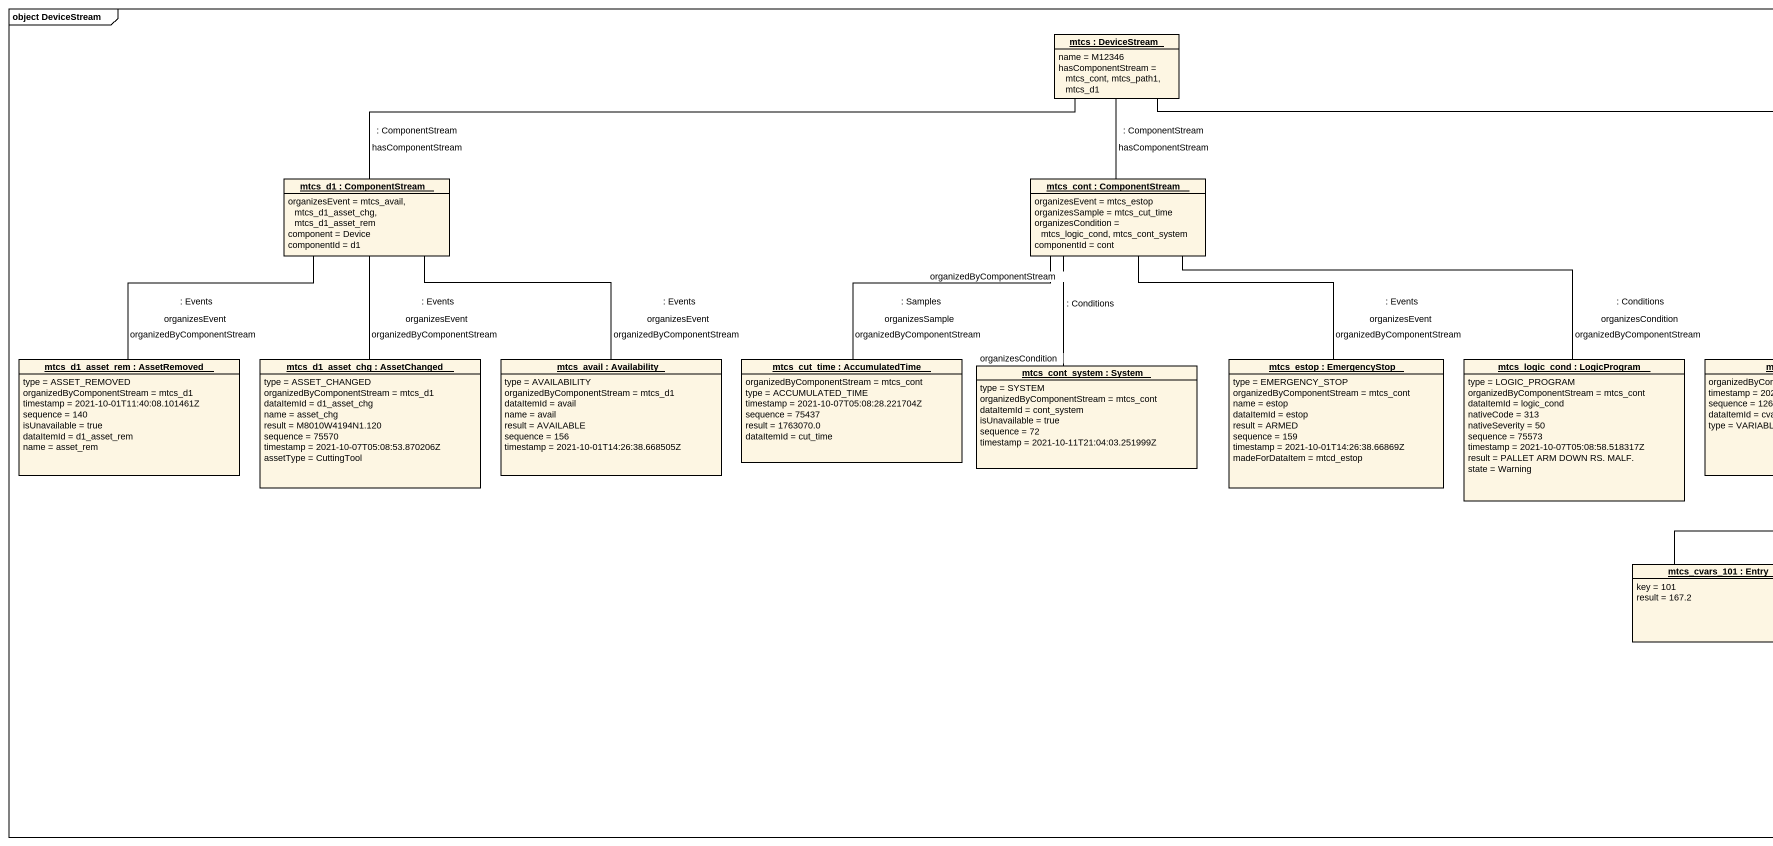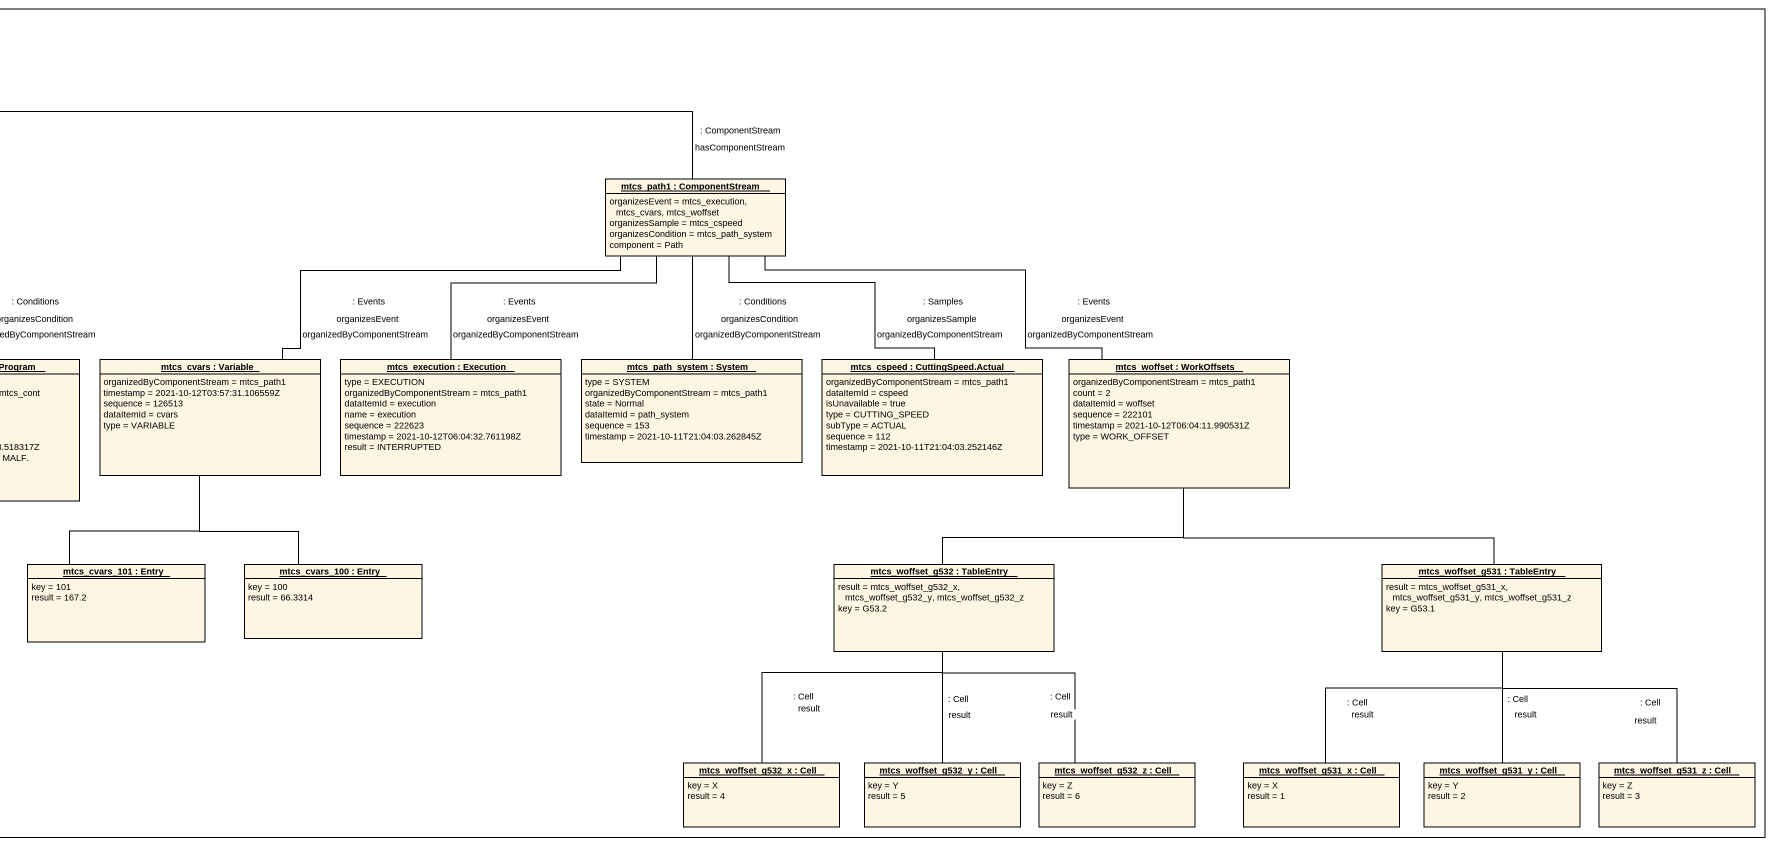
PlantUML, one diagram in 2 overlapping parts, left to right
@startuml
mainframe object DeviceStream
hide circle
hide empty members
object "mtcs : DeviceStream" as mtcs {
  name = M12346
  hasComponentStream = mtcs_cont, mtcs_path1, mtcs_d1
}
object "mtcs_d1 : ComponentStream" as mtcs_d1 {
  organizesEvent = mtcs_avail, mtcs_d1_asset_chg, mtcs_d1_asset_rem
  component = Device
  componentId = d1
}
object "mtcs_cont : ComponentStream" as mtcs_cont {
  organizesEvent = mtcs_estop
  organizesSample = mtcs_cut_time
  organizesCondition = mtcs_logic_cond, mtcs_cont_system
  componentId = cont
}
object "mtcs_path1 : ComponentStream" as mtcs_path1 {
  organizesEvent = mtcs_execution, mtcs_cvars, mtcs_woffset
  organizesSample = mtcs_cspeed
  organizesCondition = mtcs_path_system
  component = Path
}
object "mtcs_d1_asset_rem : AssetRemoved" as mtcs_d1_asset_rem {
  type = ASSET_REMOVED
  organizedByComponentStream = mtcs_d1
  timestamp = 2021-10-01T11:40:08.101461Z
  sequence = 140
  isUnavailable = true
  dataItemId = d1_asset_rem
  name = asset_rem
}
object "mtcs_d1_asset_chg : AssetChanged" as mtcs_d1_asset_chg {
  type = ASSET_CHANGED
  organizedByComponentStream = mtcs_d1
  dataItemId = d1_asset_chg
  name = asset_chg
  result = M8010W4194N1.120
  sequence = 75570
  timestamp = 2021-10-07T05:08:53.870206Z
  assetType = CuttingTool
}
object "mtcs_avail : Availability" as mtcs_avail {
  type = AVAILABILITY
  organizedByComponentStream = mtcs_d1
  dataItemId = avail
  name = avail
  result = AVAILABLE
  sequence = 156
  timestamp = 2021-10-01T14:26:38.668505Z
}
object "mtcs_cut_time : AccumulatedTime" as mtcs_cut_time {
  organizedByComponentStream = mtcs_cont
  type = ACCUMULATED_TIME
  timestamp = 2021-10-07T05:08:28.221704Z
  sequence = 75437
  result = 1763070.0
  dataItemId = cut_time
}
object "mtcs_cont_system : System" as mtcs_cont_system {
  type = SYSTEM
  organizedByComponentStream = mtcs_cont
  dataItemId = cont_system
  isUnavailable = true
  sequence = 72
  timestamp = 2021-10-11T21:04:03.251999Z
}
object "mtcs_estop : EmergencyStop" as mtcs_estop {
  type = EMERGENCY_STOP
  organizedByComponentStream = mtcs_cont
  name = estop
  dataItemId = estop
  result = ARMED
  sequence = 159
  timestamp = 2021-10-01T14:26:38.66869Z
  madeForDataItem = mtcd_estop
}
object "mtcs_logic_cond : LogicProgram" as mtcs_logic_cond {
  type = LOGIC_PROGRAM
  organizedByComponentStream = mtcs_cont
  dataItemId = logic_cond
  nativeCode = 313
  nativeSeverity = 50
  sequence = 75573
  timestamp = 2021-10-07T05:08:58.518317Z
  result = PALLET ARM DOWN RS. MALF.
  state = Warning
}
object "mtcs_cvars : Variable" as mtcs_cvars {
  organizedByComponentStream = mtcs_path1
  timestamp = 2021-10-12T03:57:31.106559Z
  sequence = 126513
  dataItemId = cvars
  type = VARIABLE
}
object "mtcs_execution : Execution" as mtcs_execution {
  type = EXECUTION
  organizedByComponentStream = mtcs_path1
  dataItemId = execution
  name = execution
  sequence = 222623
  timestamp = 2021-10-12T06:04:32.761198Z
  result = INTERRUPTED
}
object "mtcs_path_system : System" as mtcs_path_system {
  type = SYSTEM
  organizedByComponentStream = mtcs_path1
  state = Normal
  dataItemId = path_system
  sequence = 153
  timestamp = 2021-10-11T21:04:03.262845Z
}
object "mtcs_cspeed : CuttingSpeed.Actual" as mtcs_cspeed {
  organizedByComponentStream = mtcs_path1
  dataItemId = cspeed
  isUnavailable = true
  type = CUTTING_SPEED
  subType = ACTUAL
  sequence = 112
  timestamp = 2021-10-11T21:04:03.252146Z
}
object "mtcs_woffset : WorkOffsets" as mtcs_woffset {
  organizedByComponentStream = mtcs_path1
  count = 2
  dataItemId = woffset
  sequence = 222101
  timestamp = 2021-10-12T06:04:11.990531Z
  type = WORK_OFFSET
}
object "mtcs_cvars_101 : Entry" as mtcs_cvars_101 {
  key = 101
  result = 167.2
}
object "mtcs_cvars_100 : Entry" as mtcs_cvars_100 {
  key = 100
  result = 66.3314
}
object "mtcs_woffset_g532 : TableEntry" as mtcs_woffset_g532 {
  result = mtcs_woffset_g532_x, mtcs_woffset_g532_y, mtcs_woffset_g532_z
  key = G53.2
}
object "mtcs_woffset_g531 : TableEntry" as mtcs_woffset_g531 {
  result = mtcs_woffset_g531_x, mtcs_woffset_g531_y, mtcs_woffset_g531_z
  key = G53.1
}
object "mtcs_woffset_g532_x : Cell" as mtcs_woffset_g532_x {
  key = X
  result = 4
}
object "mtcs_woffset_g532_y : Cell" as mtcs_woffset_g532_y {
  key = Y
  result = 5
}
object "mtcs_woffset_g532_z : Cell" as mtcs_woffset_g532_z {
  key = Z
  result = 6
}
object "mtcs_woffset_g531_x : Cell" as mtcs_woffset_g531_x {
  key = X
  result = 1
}
object "mtcs_woffset_g531_y : Cell" as mtcs_woffset_g531_y {
  key = Y
  result = 2
}
object "mtcs_woffset_g531_z : Cell" as mtcs_woffset_g531_z {
  key = Z
  result = 3
}
mtcs_d1 -right- mtcs : : ComponentStream\nhasComponentStream
mtcs_cont -up- mtcs : : ComponentStream\nhasComponentStream
mtcs_path1 -left- mtcs : : ComponentStream\nhasComponentStream
mtcs_d1_asset_rem -up- mtcs_d1 : : Events\norganizesEvent\norganizedByComponentStream
mtcs_d1_asset_chg -up- mtcs_d1 : : Events\norganizesEvent\norganizedByComponentStream
mtcs_avail -up- mtcs_d1 : : Events\norganizesEvent\norganizedByComponentStream
mtcs_cut_time -up- mtcs_cont : : Samples\norganizesSample\norganizedByComponentStream
mtcs_cont_system -up- mtcs_cont : organizedByComponentStream\n: Conditions\norganizesCondition
mtcs_estop -up- mtcs_cont : : Events\norganizesEvent\norganizedByComponentStream
mtcs_logic_cond -left- mtcs_cont : : Conditions\norganizesCondition\norganizedByComponentStream
mtcs_cvars -right- mtcs_path1 : : Events\norganizesEvent\norganizedByComponentStream
mtcs_cvars -- mtcs_cvars_101
mtcs_cvars -- mtcs_cvars_100
mtcs_execution -up- mtcs_path1 : : Events\norganizesEvent\norganizedByComponentStream
mtcs_path_system -up- mtcs_path1 : : Conditions\norganizesCondition\norganizedByComponentStream
mtcs_cspeed -up- mtcs_path1 : : Samples\norganizesSample\norganizedByComponentStream
mtcs_woffset -left- mtcs_path1 : : Events\norganizesEvent\norganizedByComponentStream
mtcs_woffset -- mtcs_woffset_g532
mtcs_woffset -right- mtcs_woffset_g531
mtcs_woffset_g532 -- mtcs_woffset_g532_x : : Cell\nresult
mtcs_woffset_g532 -- mtcs_woffset_g532_y : : Cell\nresult
mtcs_woffset_g532 -- mtcs_woffset_g532_z : : Cell\nresult
mtcs_woffset_g531 -- mtcs_woffset_g531_x : : Cell\nresult
mtcs_woffset_g531 -- mtcs_woffset_g531_y : : Cell\nresult
mtcs_woffset_g531 -- mtcs_woffset_g531_z : : Cell\nresult
@enduml
